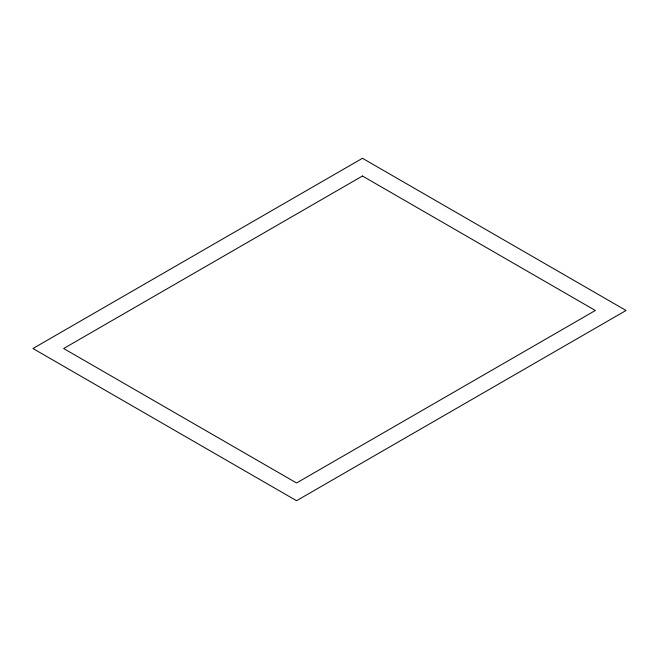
<?xml version="1.0" encoding="UTF-8"?>
<svg xmlns="http://www.w3.org/2000/svg" width="659" height="659" viewBox="0 0 659 659"><rect width="100%" height="100%" fill="white"/><g stroke="black" fill="none" stroke-linecap="round" stroke-linejoin="round"><path stroke-width="0.99" d="M362.45 158.292L32.95 348.52L296.55 500.708L626.05 310.48L362.45 158.292M362.45 176.019L63.659 348.52L296.55 482.981L595.341 310.48L362.45 176.019"/></g></svg>
